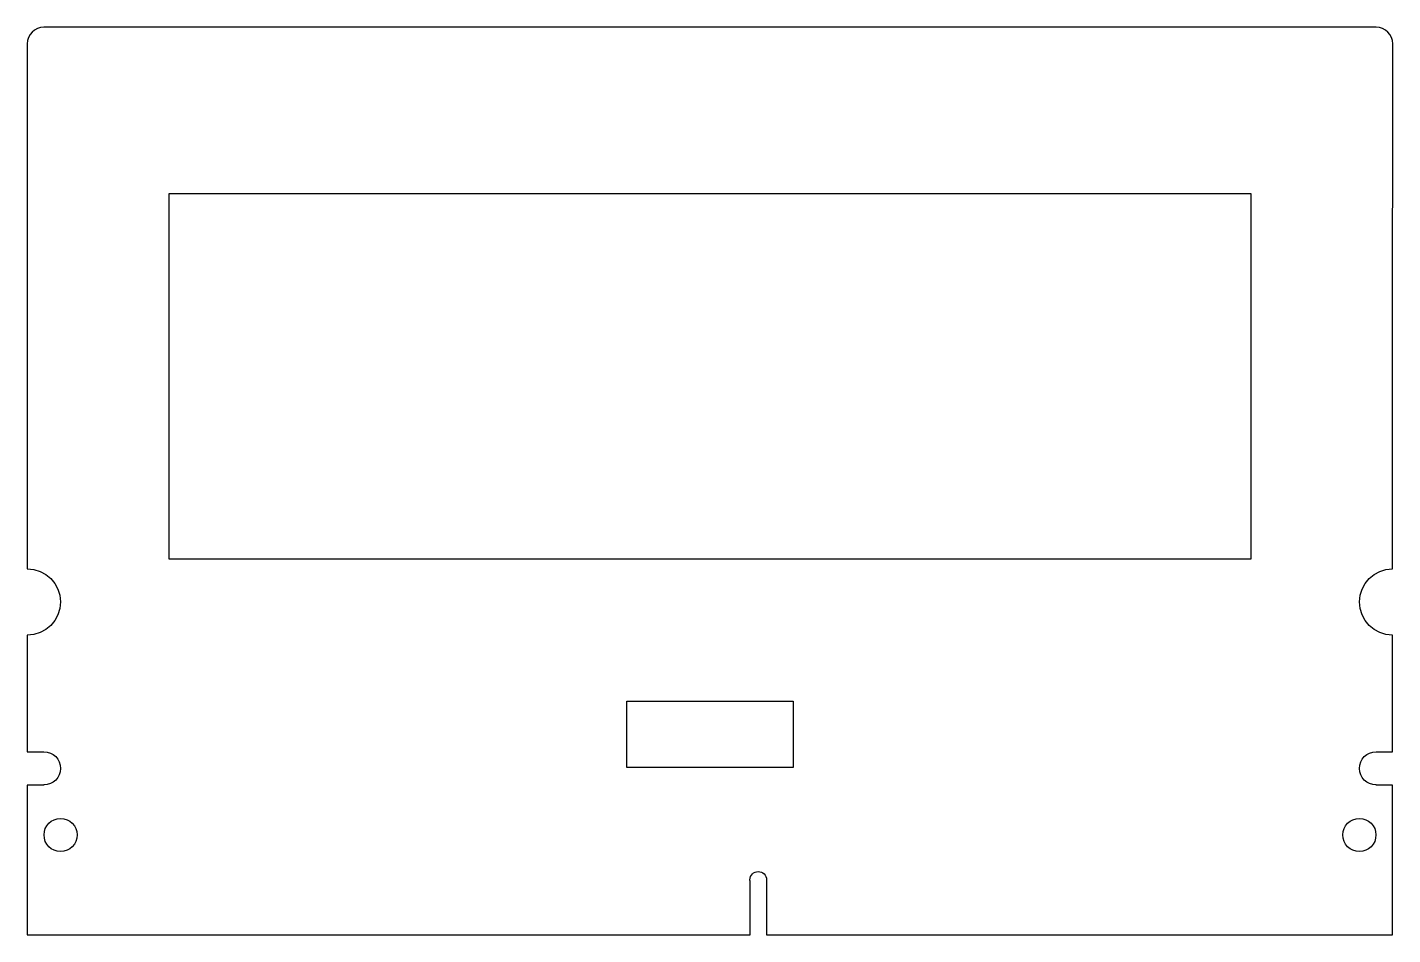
# Model space of a CAD drawing. Extents: x 55 to 137, y 171.6 to 226.1.
import ezdxf

# ---------------------------------------------------------------- set-up
doc = ezdxf.new("R2010")
doc.units = 0
doc.layers.add('Layer_1', color=7, linetype='CONTINUOUS')

msp = doc.modelspace()

# ---------------------------------------------------------------- linework, layer by layer
at = {"layer": 'Layer_1', "color": 7}
for points in [[(56.00589, 226.077884), (55.804554, 226.057584), (55.616992, 225.999374), (55.447233, 225.907274), (55.299305, 225.785293), (55.177237, 225.637455), (55.085057, 225.467777), (55.026797, 225.28028), (55.006477, 225.07898), (55.006477, 221.136585), (55.006477, 217.19419), (55.006477, 213.251795), (55.006477, 209.3094), (55.006477, 205.367006), (55.006477, 201.424611), (55.006477, 197.482216), (55.006477, 193.539821), (55.407944, 193.499121), (55.78184, 193.382821), (56.120162, 193.198971), (56.414908, 192.955571), (56.658077, 192.660641), (56.841666, 192.322171), (56.957673, 191.948191), (56.998093, 191.546691), (56.957583, 191.145271), (56.841518, 190.771371), (56.657899, 190.432991), (56.414727, 190.138141), (56.119999, 189.894811), (55.781715, 189.711021), (55.407875, 189.594761), (55.006476, 189.554061), (55.006476, 188.677691), (55.006476, 187.801321), (55.006476, 186.924961), (55.006476, 186.048591), (55.006476, 185.172221), (55.006476, 184.295851), (55.006476, 183.419491), (55.006476, 182.543121), (55.131276, 182.543191), (55.256076, 182.543251), (55.380876, 182.543321), (55.505676, 182.543381), (55.630476, 182.543451), (55.755276, 182.543521), (55.880076, 182.543581), (56.004876, 182.543651), (56.205736, 182.523451), (56.392826, 182.465451), (56.562139, 182.373651), (56.709664, 182.252001), (56.831391, 182.104541), (56.923311, 181.935271), (56.981411, 181.748211), (57.001691, 181.547361), (56.981411, 181.346511), (56.923311, 181.159451), (56.831391, 180.990181), (56.709664, 180.842721), (56.562139, 180.721071), (56.392826, 180.629271), (56.205736, 180.571271), (56.004876, 180.551071), (56.004876, 180.550571), (56.004876, 180.550071), (56.004876, 180.549571), (56.004876, 180.549071), (56.004876, 180.548571), (56.004876, 180.548071), (56.004876, 180.547571), (56.004876, 180.547071), (55.880146, 180.547071), (55.755413, 180.547071), (55.630679, 180.547071), (55.505945, 180.547071), (55.381211, 180.547071), (55.256478, 180.547071), (55.131744, 180.547071), (55.00701, 180.547071), (55.00701, 179.422851), (55.00701, 178.298621), (55.00701, 177.174401), (55.00701, 176.050171), (55.00701, 174.925951), (55.00701, 173.801731), (55.00701, 172.677501), (55.00701, 171.553281), (60.432257, 171.553281), (65.857505, 171.553281), (71.282752, 171.553281), (76.708, 171.553281), (82.133248, 171.553281), (87.558495, 171.553281), (92.983743, 171.553281), (98.40899, 171.553281), (98.40899, 171.959461), (98.40899, 172.365631), (98.40899, 172.771811), (98.40899, 173.177981), (98.40899, 173.584161), (98.40899, 173.990341), (98.40899, 174.396511), (98.40899, 174.802691), (98.408, 174.808691), (98.407256, 174.814691), (98.406722, 174.820691), (98.406365, 174.826691), (98.406148, 174.832691), (98.406037, 174.838691), (98.405996, 174.844691), (98.40599, 174.850691), (98.41616, 174.951271), (98.44524, 175.044971), (98.49123, 175.129771), (98.55213, 175.203671), (98.62593, 175.264671), (98.71062, 175.310671), (98.8042, 175.339771), (98.904673, 175.349971), (98.904673, 175.349971), (98.904673, 175.349971), (98.904673, 175.349971), (98.904673, 175.349971), (98.904673, 175.349971), (98.904673, 175.349971), (98.904673, 175.349971), (98.904673, 175.349971), (99.005059, 175.339671), (99.098549, 175.310471), (99.183149, 175.264371), (99.256859, 175.203371), (99.317679, 175.129571), (99.363619, 175.044871), (99.392669, 174.951271), (99.402839, 174.850771), (99.402833, 174.843771), (99.402792, 174.836771), (99.402681, 174.829771), (99.402464, 174.822771), (99.402107, 174.815771), (99.401573, 174.808771), (99.400829, 174.801771), (99.399839, 174.794771), (99.399839, 174.389561), (99.399839, 173.984351), (99.399839, 173.579151), (99.399839, 173.173941), (99.399839, 172.768731), (99.399839, 172.363521), (99.399839, 171.958321), (99.399839, 171.553111), (104.098909, 171.553111), (108.797969, 171.553111), (113.497039, 171.553111), (118.196099, 171.553111), (122.895169, 171.553111), (127.594239, 171.553111), (132.293299, 171.553111), (136.992369, 171.553111), (136.992739, 172.677331), (136.993119, 173.801551), (136.993489, 174.925771), (136.993869, 176.049991), (136.994249, 177.174211), (136.994619, 178.298431), (136.994989, 179.422651), (136.995369, 180.546871), (136.871599, 180.546871), (136.747839, 180.546871), (136.624069, 180.546871), (136.500309, 180.546871), (136.376539, 180.546871), (136.252779, 180.546871), (136.129009, 180.546871), (136.005249, 180.546871), (136.005249, 180.547371), (136.005249, 180.547871), (136.005249, 180.548371), (136.005249, 180.548871), (136.005249, 180.549371), (136.005249, 180.549871), (136.005249, 180.550371), (136.005249, 180.550871), (135.804389, 180.571071), (135.617299, 180.629071), (135.447979, 180.720871), (135.300449, 180.842521), (135.178719, 180.989981), (135.086819, 181.159251), (135.028719, 181.346311), (135.008419, 181.547161), (135.028719, 181.748011), (135.086819, 181.935071), (135.178719, 182.104341), (135.300449, 182.251811), (135.447979, 182.373461), (135.617299, 182.465261), (135.804389, 182.523261), (136.005249, 182.543461), (136.129079, 182.543391), (136.252899, 182.543331), (136.376729, 182.543261), (136.500559, 182.543191), (136.624389, 182.543131), (136.748209, 182.543061), (136.872039, 182.543001), (136.995869, 182.542931), (136.996239, 183.419361), (136.996619, 184.295791), (136.996989, 185.172221), (136.997369, 186.048651), (136.997739, 186.925091), (136.998119, 187.801521), (136.998489, 188.677951), (136.998869, 189.554381), (136.598579, 189.596281), (136.225909, 189.713251), (135.888789, 189.897381), (135.595139, 190.140681), (135.352909, 190.435211), (135.170009, 190.773001), (135.054389, 191.146091), (135.013989, 191.546531), (135.054389, 191.947181), (135.170029, 192.320471), (135.353009, 192.658431), (135.595389, 192.953071), (135.889219, 193.196441), (136.226559, 193.380561), (136.599449, 193.497461), (136.999969, 193.539161), (137.000719, 197.481621), (137.001469, 201.424081), (137.002219, 205.366541), (137.002969, 209.309001), (137.003719, 213.251462), (137.004469, 217.193922), (137.005219, 221.136382), (137.005969, 225.078842), (136.985669, 225.280142), (136.927469, 225.467639), (136.835369, 225.637317), (136.713399, 225.785155), (136.565559, 225.907136), (136.395879, 225.999236), (136.208369, 226.057446), (136.007049, 226.077746), (126.006909, 226.077743), (116.006769, 226.07774), (106.006629, 226.077738), (96.006484, 226.077735), (86.006343, 226.077732), (76.006202, 226.077729), (66.00606, 226.077727)], [(63.52079, 216.085266), (128.490257, 216.085266), (128.490257, 194.115793), (63.52079, 194.115793)], [(91.006004, 185.59044), (92.255889, 185.59044), (93.505773, 185.59044), (94.755658, 185.59044), (96.005542, 185.59044), (97.255427, 185.59044), (98.505311, 185.59044), (99.755195, 185.59044), (101.00508, 185.59044), (101.00508, 185.09055), (101.00508, 184.59067), (101.00508, 184.09078), (101.00508, 183.5909), (101.00508, 183.09101), (101.00508, 182.59113), (101.00508, 182.09124), (101.00508, 181.59136), (99.755195, 181.59136), (98.505311, 181.59136), (97.255427, 181.59136), (96.005542, 181.59136), (94.755658, 181.59136), (93.505773, 181.59136), (92.255889, 181.59136), (91.006004, 181.59136), (91.006004, 182.09124), (91.006004, 182.59113), (91.006004, 183.09101), (91.006004, 183.5909), (91.006004, 184.09078), (91.006004, 184.59067), (91.006004, 185.09055)], [(58.002046, 177.54677), (57.981806, 177.34594), (57.923746, 177.15889), (57.831866, 176.98962), (57.710185, 176.84214), (57.562706, 176.72046), (57.393436, 176.62856), (57.206383, 176.57046), (57.005554, 176.55016), (56.804725, 176.57046), (56.617672, 176.62856), (56.448403, 176.72046), (56.300924, 176.84214), (56.179243, 176.98962), (56.087363, 177.15889), (56.029303, 177.34594), (56.009063, 177.54677), (56.029313, 177.7476), (56.087383, 177.93465), (56.179263, 178.10392), (56.300944, 178.25139), (56.448422, 178.37308), (56.61769, 178.46498), (56.804742, 178.52308), (57.00557, 178.54338), (57.206398, 178.52308), (57.39345, 178.46498), (57.562719, 178.37308), (57.710197, 178.2514), (57.831878, 178.10392), (57.923758, 177.93465), (57.981818, 177.7476)], [(136.00202, 177.54677), (135.98182, 177.34594), (135.92372, 177.15889), (135.83182, 176.98962), (135.71014, 176.84214), (135.56266, 176.72046), (135.39339, 176.62856), (135.20634, 176.57046), (135.00551, 176.55026), (134.80468, 176.57056), (134.61763, 176.62866), (134.44836, 176.72056), (134.30088, 176.84224), (134.1792, 176.98972), (134.0873, 177.15899), (134.0292, 177.34604), (134.009, 177.54687), (134.0293, 177.7477), (134.0874, 177.93475), (134.1793, 178.10402), (134.30098, 178.25149), (134.44845, 178.37317), (134.61772, 178.46507), (134.80477, 178.52317), (135.0056, 178.54347), (135.20643, 178.52327), (135.39348, 178.46517), (135.56275, 178.37327), (135.71023, 178.25159), (135.83191, 178.10411), (135.92381, 177.93484), (135.98191, 177.74779)]]:
    msp.add_lwpolyline(points, close=True, dxfattribs=at)

doc.saveas('drawing.dxf')
